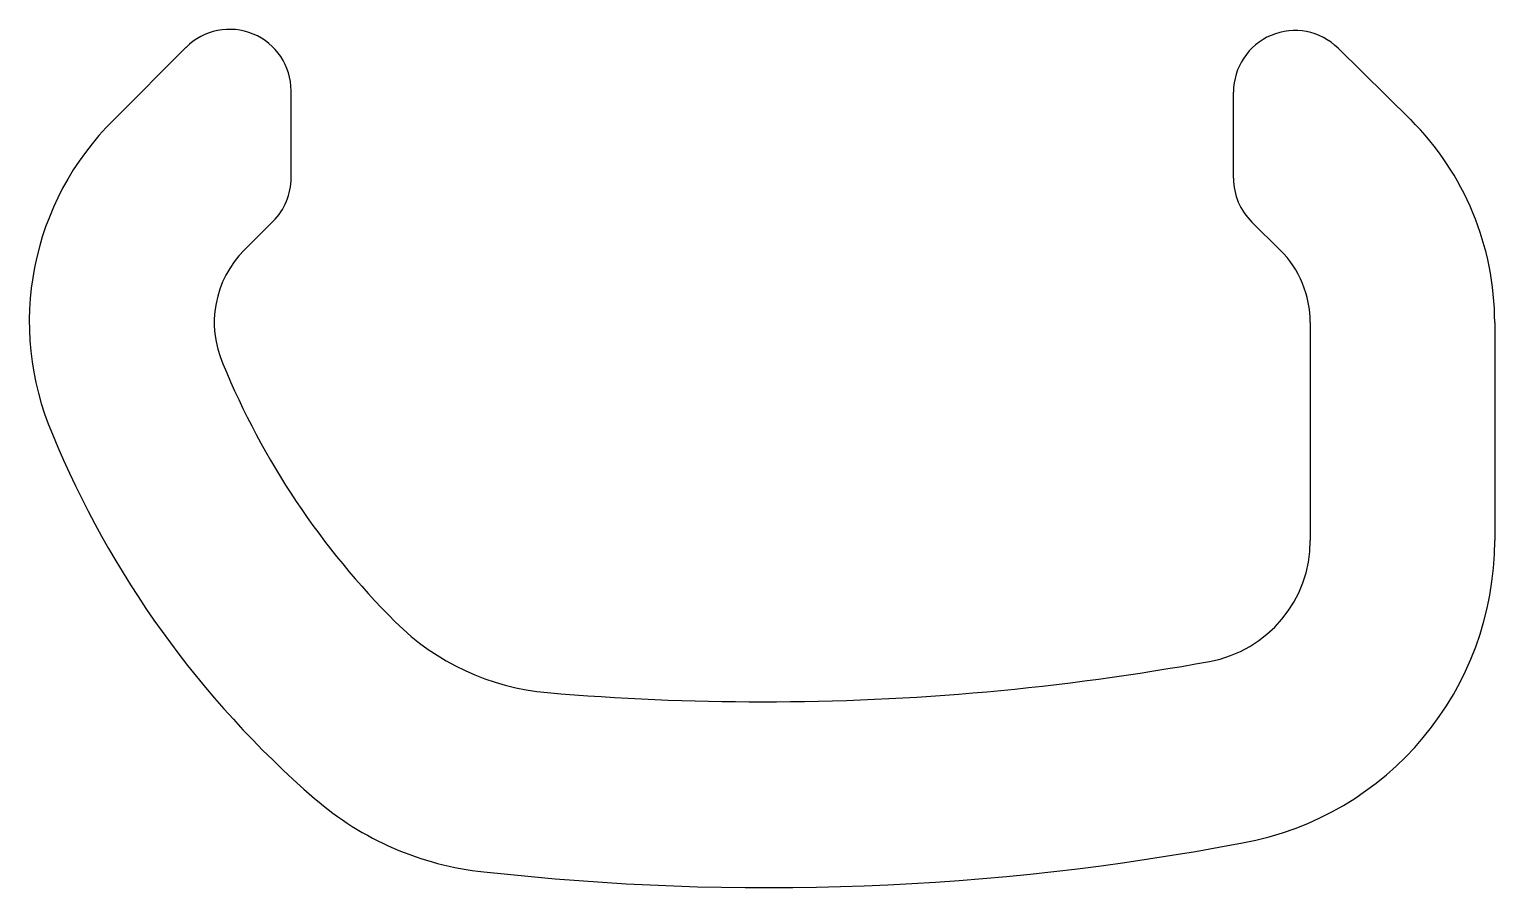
# Model space of a CAD drawing. Header units: millimetres. Extents: x -35.8 to 35.8, y -27.6 to 14.3.
import ezdxf

# ---------------------------------------------------------------- set-up
doc = ezdxf.new("R2010")
doc.units = ezdxf.units.MM
doc.layers.get('0').update_dxf_attribs({"lineweight": 25, "true_color": 0xffffff})

msp = doc.modelspace()

# ---------------------------------------------------------------- linework, layer by layer
for p, q in [((-31.649, 9.899), (-28.121, 13.428)), ((31.649, 9.899), (28.103, 13.386)), ((-23, 7.064), (-23, 11.306)), ((23, 7.04), (23, 11.246)), ((-25.286, 3.536), (-23.879, 4.942)), ((25.286, 3.536), (23.897, 4.9)), ((26.75, 0), (26.75, -10.629)), ((35.75, 0), (35.75, -10.629))]:
    msp.add_line(p, q)
for centre, radius, start, end in [((-26, 11.306), 3, 0, 135), ((26, 11.246), 3, 45.49786, 180), ((-21.932, 0.036), 13.846, 134.57511, 203.28873), ((21.75, 0), 14, 0, 45), ((-26, 7.064), 3, 315, 360), ((26, 7.04), 3, 180, 225.49786), ((-21.75, 0), 5, 135, 203.71362), ((21.75, 0), 5, 0, 45), ((9.164, 12.606), 38.384, 202.38356, 225.13249), ((9.164, 12.606), 47.384, 202.38356, 229.10618), ((20.75, -10.629), 6, 280.30359, 0), ((20.75, -10.629), 15, 280.30359, 0), ((-9.449, -6.093), 12, 225.13249, 265.0727), ((0, 103.51), 122.01, 270, 280.30359), ((0, 103.51), 122.01, 265.0727, 270), ((-12.036, -11.874), 15, 229.10618, 264.04471), ((0.261, 96.648), 124.215, 263.59677, 280.75153)]:
    msp.add_arc(centre, radius, start, end)

doc.saveas('drawing.dxf')
